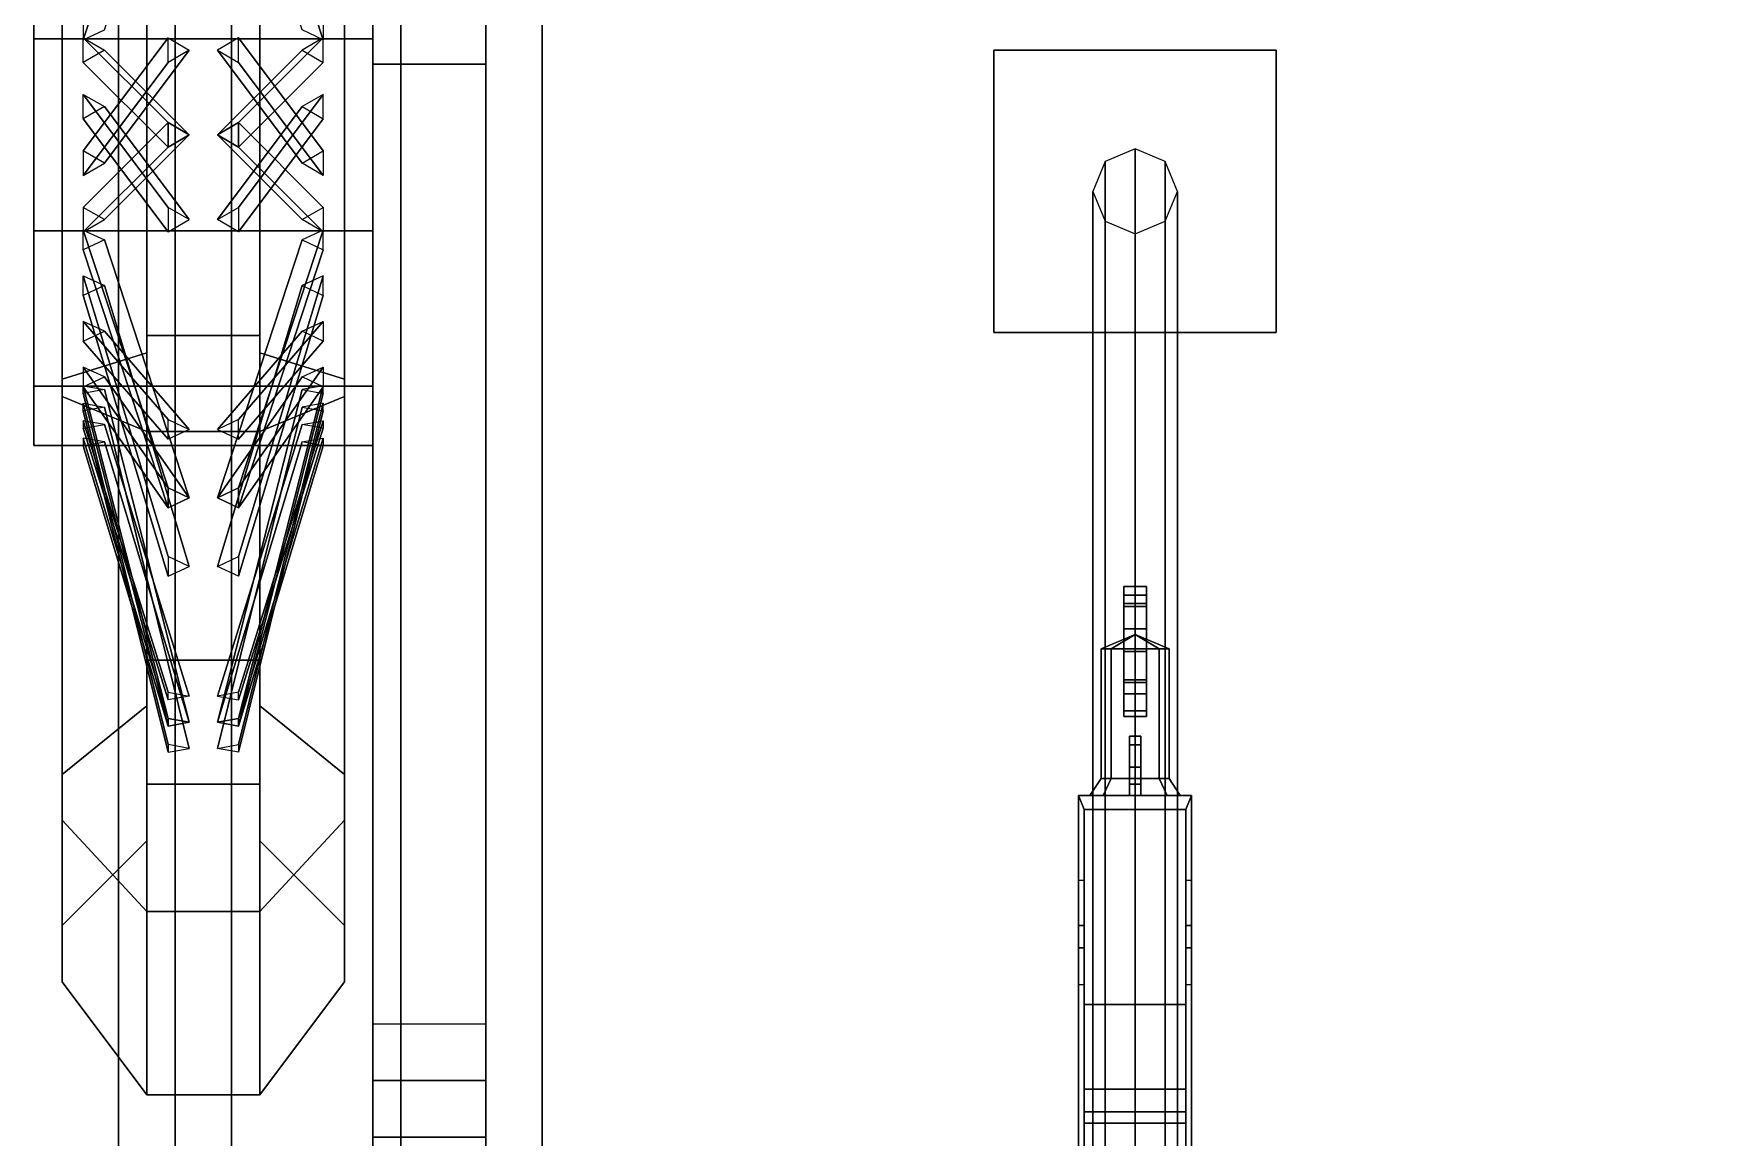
# Model space of a CAD drawing. Header units: millimetres. Extents: x -0.4 to 1.4, y -1.1 to 10.8.
# Drawn here: x 0.36 to 0.96, y 0.63 to 1.021 of the extents above; entities that cross this region are included whole.
import ezdxf

# ---------------------------------------------------------------- set-up
doc = ezdxf.new("R2010")
doc.units = ezdxf.units.MM
for name, color, linetype in [('gun', 1, 'Continuous'), ('sidecar', 5, 'Continuous'), ('stand', 3, 'Continuous'), ('wheels', 2, 'Continuous')]:
    doc.layers.add(name, color=color, linetype=linetype)

msp = doc.modelspace()

# ---------------------------------------------------------------- linework, layer by layer
at = {"layer": 'gun'}
for points in [[(0.746, 0.822, 1.162), (0.754, 0.822, 1.162), (0.754, 0.825, 1.149), (0.746, 0.825, 1.149)], [(0.746, 0.825, 1.149), (0.754, 0.825, 1.149), (0.754, 0.825, 1.13), (0.746, 0.825, 1.13)], [(0.746, 0.825, 1.13), (0.754, 0.825, 1.13), (0.754, 0.822, 1.124), (0.746, 0.822, 1.124)], [(0.746, 0.791, 1.167), (0.746, 0.822, 1.162), (0.746, 0.825, 1.149), (0.746, 0.791, 1.146)], [(0.746, 0.787, 1.133), (0.746, 0.825, 1.13), (0.746, 0.822, 1.124), (0.746, 0.787, 1.127)], [(0.746, 0.791, 1.146), (0.746, 0.825, 1.149), (0.746, 0.825, 1.13), (0.746, 0.787, 1.133)], [(0.754, 0.822, 1.162), (0.754, 0.791, 1.167), (0.754, 0.791, 1.146), (0.754, 0.825, 1.149)], [(0.754, 0.825, 1.13), (0.754, 0.787, 1.133), (0.754, 0.787, 1.127), (0.754, 0.822, 1.124)], [(0.754, 0.825, 1.149), (0.754, 0.791, 1.146), (0.754, 0.787, 1.133), (0.754, 0.825, 1.13)], [(0.746, 0.818, 1.171), (0.754, 0.818, 1.171), (0.754, 0.822, 1.162), (0.746, 0.822, 1.162)], [(0.746, 0.822, 1.124), (0.754, 0.822, 1.124), (0.754, 0.819, 1.123), (0.746, 0.819, 1.123)], [(0.746, 0.787, 1.182), (0.746, 0.818, 1.171), (0.746, 0.822, 1.162), (0.746, 0.791, 1.167)], [(0.746, 0.787, 1.127), (0.746, 0.822, 1.124), (0.746, 0.819, 1.123), (0.746, 0.792, 1.123)], [(0.746, 0.819, 1.123), (0.754, 0.819, 1.123), (0.754, 0.792, 1.123), (0.746, 0.792, 1.123)], [(0.746, 0.81, 1.185), (0.754, 0.81, 1.185), (0.754, 0.818, 1.171), (0.746, 0.818, 1.171)], [(0.746, 0.781, 1.191), (0.746, 0.81, 1.185), (0.746, 0.818, 1.171), (0.746, 0.787, 1.182)], [(0.754, 0.818, 1.171), (0.754, 0.787, 1.182), (0.754, 0.791, 1.167), (0.754, 0.822, 1.162)], [(0.754, 0.822, 1.124), (0.754, 0.787, 1.127), (0.754, 0.792, 1.123), (0.754, 0.819, 1.123)], [(0.754, 0.81, 1.185), (0.754, 0.781, 1.191), (0.754, 0.787, 1.182), (0.754, 0.818, 1.171)], [(0.738, 0.803, 1.207), (0.74151, 0.803, 1.21549), (0.75, 0.808, 1.207)], [(0.74151, 0.803, 1.19851), (0.738, 0.803, 1.207), (0.75, 0.808, 1.207)], [(0.74151, 0.803, 1.21549), (0.75, 0.803, 1.219), (0.75, 0.808, 1.207)], [(0.75, 0.803, 1.195), (0.74151, 0.803, 1.19851), (0.75, 0.808, 1.207)], [(0.746, 0.802, 1.192), (0.754, 0.802, 1.192), (0.754, 0.81, 1.185), (0.746, 0.81, 1.185)], [(0.746, 0.779, 1.195), (0.746, 0.802, 1.192), (0.746, 0.81, 1.185), (0.746, 0.781, 1.191)], [(0.75849, 0.803, 1.21549), (0.762, 0.803, 1.207), (0.75, 0.808, 1.207)], [(0.75, 0.803, 1.219), (0.75849, 0.803, 1.21549), (0.75, 0.808, 1.207)], [(0.75849, 0.803, 1.19851), (0.75, 0.803, 1.195), (0.75, 0.808, 1.207)], [(0.762, 0.803, 1.207), (0.75849, 0.803, 1.19851), (0.75, 0.808, 1.207)], [(0.754, 0.802, 1.192), (0.754, 0.779, 1.195), (0.754, 0.781, 1.191), (0.754, 0.81, 1.185)], [(0.74151, 0.803, 1.21549), (0.738, 0.803, 1.207), (0.738, 0.757, 1.207), (0.74151, 0.757, 1.21549)], [(0.738, 0.803, 1.207), (0.74151, 0.803, 1.19851), (0.74151, 0.757, 1.19851), (0.738, 0.757, 1.207)], [(0.74151, 0.803, 1.19851), (0.75, 0.803, 1.195), (0.75, 0.757, 1.195), (0.74151, 0.757, 1.19851)], [(0.75, 0.803, 1.219), (0.74151, 0.803, 1.21549), (0.74151, 0.757, 1.21549), (0.75, 0.757, 1.219)], [(0.746, 0.802, 1.19666), (0.75, 0.802, 1.195), (0.75, 0.802, 1.195), (0.746, 0.802, 1.192)], [(0.75, 0.802, 1.195), (0.754, 0.802, 1.19666), (0.754, 0.802, 1.192), (0.746, 0.802, 1.192)], [(0.746, 0.779, 1.19666), (0.746, 0.802, 1.19666), (0.746, 0.802, 1.192), (0.746, 0.779, 1.195)], [(0.75, 0.803, 1.195), (0.75849, 0.803, 1.19851), (0.75849, 0.757, 1.19851), (0.75, 0.757, 1.195)], [(0.75849, 0.803, 1.21549), (0.75, 0.803, 1.219), (0.75, 0.757, 1.219), (0.75849, 0.757, 1.21549)], [(0.754, 0.802, 1.19666), (0.754, 0.779, 1.19666), (0.754, 0.779, 1.195), (0.754, 0.802, 1.192)], [(0.762, 0.803, 1.207), (0.75849, 0.803, 1.21549), (0.75849, 0.757, 1.21549), (0.762, 0.757, 1.207)], [(0.75849, 0.803, 1.19851), (0.762, 0.803, 1.207), (0.762, 0.757, 1.207), (0.75849, 0.757, 1.19851)], [(0.746, 0.792, 1.123), (0.754, 0.792, 1.123), (0.754, 0.787, 1.127), (0.746, 0.787, 1.127)], [(0.746, 0.791, 1.167), (0.754, 0.791, 1.167), (0.754, 0.787, 1.182), (0.746, 0.787, 1.182)], [(0.746, 0.791, 1.146), (0.754, 0.791, 1.146), (0.754, 0.791, 1.167), (0.746, 0.791, 1.167)], [(0.746, 0.787, 1.133), (0.754, 0.787, 1.133), (0.754, 0.791, 1.146), (0.746, 0.791, 1.146)], [(0.746, 0.787, 1.182), (0.754, 0.787, 1.182), (0.754, 0.781, 1.191), (0.746, 0.781, 1.191)], [(0.746, 0.787, 1.127), (0.754, 0.787, 1.127), (0.754, 0.787, 1.133), (0.746, 0.787, 1.133)], [(0.746, 0.781, 1.191), (0.754, 0.781, 1.191), (0.754, 0.779, 1.195), (0.746, 0.779, 1.195)], [(0.746, 0.779, 1.195), (0.75, 0.779, 1.195), (0.746, 0.779, 1.19666)], [(0.75, 0.779, 1.195), (0.754, 0.779, 1.195), (0.754, 0.779, 1.19666)], [(0.748, 0.772, 1.172), (0.752, 0.772, 1.172), (0.752, 0.772, 1.167), (0.748, 0.772, 1.167)], [(0.748, 0.769, 1.178), (0.752, 0.769, 1.178), (0.752, 0.772, 1.172), (0.748, 0.772, 1.172)], [(0.748, 0.769, 1.172), (0.748, 0.772, 1.172), (0.748, 0.772, 1.167), (0.748, 0.769, 1.165)], [(0.748, 0.766, 1.177), (0.748, 0.769, 1.178), (0.748, 0.772, 1.172), (0.748, 0.769, 1.172)], [(0.748, 0.761, 1.183), (0.752, 0.761, 1.183), (0.752, 0.769, 1.178), (0.748, 0.769, 1.178)], [(0.748, 0.76, 1.18), (0.748, 0.761, 1.183), (0.748, 0.769, 1.178), (0.748, 0.766, 1.177)], [(0.752, 0.772, 1.172), (0.752, 0.769, 1.172), (0.752, 0.769, 1.165), (0.752, 0.772, 1.167)], [(0.752, 0.769, 1.178), (0.752, 0.766, 1.177), (0.752, 0.769, 1.172), (0.752, 0.772, 1.172)], [(0.752, 0.761, 1.183), (0.752, 0.76, 1.18), (0.752, 0.766, 1.177), (0.752, 0.769, 1.178)], [(0.734, 0.751, 1.207), (0.73869, 0.751, 1.21831), (0.74151, 0.757, 1.21549), (0.738, 0.757, 1.207)], [(0.73869, 0.751, 1.19569), (0.734, 0.751, 1.207), (0.738, 0.757, 1.207), (0.74151, 0.757, 1.19851)], [(0.75, 0.751, 1.191), (0.73869, 0.751, 1.19569), (0.74151, 0.757, 1.19851), (0.75, 0.757, 1.195)], [(0.73869, 0.751, 1.21831), (0.75, 0.751, 1.223), (0.75, 0.757, 1.219), (0.74151, 0.757, 1.21549)], [(0.748, 0.755, 1.183), (0.752, 0.755, 1.183), (0.752, 0.761, 1.183), (0.748, 0.761, 1.183)], [(0.748, 0.755, 1.18), (0.748, 0.755, 1.183), (0.748, 0.761, 1.183), (0.748, 0.76, 1.18)], [(0.76131, 0.751, 1.19569), (0.75, 0.751, 1.191), (0.75, 0.757, 1.195), (0.75849, 0.757, 1.19851)], [(0.75, 0.751, 1.223), (0.76131, 0.751, 1.21831), (0.75849, 0.757, 1.21549), (0.75, 0.757, 1.219)], [(0.752, 0.755, 1.183), (0.752, 0.755, 1.18), (0.752, 0.76, 1.18), (0.752, 0.761, 1.183)], [(0.76131, 0.751, 1.21831), (0.766, 0.751, 1.207), (0.762, 0.757, 1.207), (0.75849, 0.757, 1.21549)], [(0.766, 0.751, 1.207), (0.76131, 0.751, 1.19569), (0.75849, 0.757, 1.19851), (0.762, 0.757, 1.207)], [(0.732, 0.746, 1.238), (0.73, 0.751, 1.238), (0.73, 0.465, 1.238), (0.732, 0.553, 1.238)], [(0.73, 0.751, 1.238), (0.73, 0.608, 1.167), (0.73, 0.465, 1.167), (0.73, 0.465, 1.238)], [(0.77, 0.751, 1.238), (0.77, 0.751, 1.162), (0.73, 0.751, 1.162), (0.73, 0.751, 1.238)], [(0.73, 0.751, 1.238), (0.73, 0.751, 1.162), (0.73, 0.613, 1.162), (0.73, 0.608, 1.167)], [(0.77, 0.751, 1.162), (0.77, 0.613, 1.162), (0.73, 0.613, 1.162), (0.73, 0.751, 1.162)], [(0.768, 0.746, 1.238), (0.77, 0.751, 1.238), (0.73, 0.751, 1.238), (0.732, 0.746, 1.238)], [(0.748, 0.751, 1.186), (0.752, 0.751, 1.186), (0.752, 0.755, 1.183), (0.748, 0.755, 1.183)], [(0.748, 0.751, 1.177), (0.748, 0.751, 1.186), (0.748, 0.755, 1.183), (0.748, 0.755, 1.18)], [(0.752, 0.751, 1.186), (0.752, 0.751, 1.177), (0.752, 0.755, 1.18), (0.752, 0.755, 1.183)], [(0.77, 0.751, 1.238), (0.768, 0.746, 1.238), (0.768, 0.553, 1.238), (0.77, 0.465, 1.238)], [(0.77, 0.608, 1.167), (0.77, 0.751, 1.238), (0.77, 0.465, 1.238), (0.77, 0.465, 1.167)], [(0.77, 0.751, 1.162), (0.77, 0.751, 1.238), (0.77, 0.608, 1.167), (0.77, 0.613, 1.162)], [(0.768, 0.677, 1.244), (0.768, 0.746, 1.244), (0.732, 0.746, 1.244), (0.732, 0.677, 1.244)], [(0.732, 0.746, 1.244), (0.732, 0.746, 1.238), (0.732, 0.553, 1.238), (0.732, 0.677, 1.244)], [(0.768, 0.746, 1.244), (0.768, 0.746, 1.238), (0.732, 0.746, 1.238), (0.732, 0.746, 1.244)], [(0.768, 0.677, 1.244), (0.768, 0.553, 1.238), (0.768, 0.746, 1.238), (0.768, 0.746, 1.244)], [(0.732, 0.721, 1.162), (0.732, 0.705, 1.149), (0.73, 0.705, 1.149), (0.73, 0.721, 1.162)], [(0.73, 0.721, 1.162), (0.73, 0.705, 1.149), (0.73, 0.697, 1.149), (0.73, 0.684, 1.162)], [(0.732, 0.705, 1.149), (0.732, 0.721, 1.162), (0.732, 0.684, 1.162), (0.732, 0.697, 1.149)], [(0.77, 0.721, 1.162), (0.77, 0.705, 1.149), (0.768, 0.705, 1.149), (0.768, 0.721, 1.162)], [(0.768, 0.721, 1.162), (0.768, 0.705, 1.149), (0.768, 0.697, 1.149), (0.768, 0.684, 1.162)], [(0.77, 0.705, 1.149), (0.77, 0.721, 1.162), (0.77, 0.684, 1.162), (0.77, 0.697, 1.149)], [(0.732, 0.705, 1.149), (0.732, 0.697, 1.149), (0.73, 0.697, 1.149), (0.73, 0.705, 1.149)], [(0.77, 0.705, 1.149), (0.77, 0.697, 1.149), (0.768, 0.697, 1.149), (0.768, 0.705, 1.149)], [(0.732, 0.697, 1.149), (0.732, 0.684, 1.162), (0.73, 0.684, 1.162), (0.73, 0.697, 1.149)], [(0.77, 0.697, 1.149), (0.77, 0.684, 1.162), (0.768, 0.684, 1.162), (0.768, 0.697, 1.149)], [(0.768, 0.647, 1.255), (0.768, 0.677, 1.255), (0.732, 0.677, 1.255), (0.732, 0.647, 1.255)], [(0.768, 0.677, 1.255), (0.768, 0.677, 1.244), (0.732, 0.677, 1.244), (0.732, 0.677, 1.255)], [(0.732, 0.677, 1.244), (0.732, 0.677, 1.244), (0.732, 0.553, 1.238), (0.732, 0.639, 1.244)], [(0.732, 0.677, 1.255), (0.732, 0.677, 1.244), (0.732, 0.647, 1.244), (0.732, 0.647, 1.255)], [(0.768, 0.639, 1.244), (0.768, 0.553, 1.238), (0.768, 0.677, 1.244)], [(0.768, 0.647, 1.255), (0.768, 0.647, 1.244), (0.768, 0.677, 1.244), (0.768, 0.677, 1.255)], [(0.768, 0.639, 1.244), (0.768, 0.647, 1.244), (0.732, 0.647, 1.244), (0.732, 0.639, 1.244)], [(0.768, 0.647, 1.244), (0.768, 0.647, 1.255), (0.732, 0.647, 1.255), (0.732, 0.647, 1.244)], [(0.768, 0.635, 1.267), (0.768, 0.639, 1.267), (0.732, 0.639, 1.267), (0.732, 0.635, 1.267)], [(0.768, 0.639, 1.267), (0.768, 0.639, 1.244), (0.732, 0.639, 1.244), (0.732, 0.639, 1.267)], [(0.732, 0.639, 1.267), (0.732, 0.639, 1.244), (0.732, 0.553, 1.238), (0.732, 0.635, 1.267)], [(0.768, 0.635, 1.267), (0.768, 0.553, 1.238), (0.768, 0.639, 1.244), (0.768, 0.639, 1.267)], [(0.768, 0.626, 1.279), (0.768, 0.635, 1.279), (0.732, 0.635, 1.279), (0.732, 0.626, 1.279)], [(0.768, 0.635, 1.279), (0.768, 0.635, 1.267), (0.732, 0.635, 1.267), (0.732, 0.635, 1.279)], [(0.732, 0.635, 1.267), (0.732, 0.635, 1.267), (0.732, 0.553, 1.238), (0.732, 0.566, 1.263)], [(0.732, 0.626, 1.273), (0.732, 0.635, 1.267), (0.732, 0.566, 1.263), (0.732, 0.566, 1.273)], [(0.732, 0.635, 1.279), (0.732, 0.635, 1.267), (0.732, 0.626, 1.273), (0.732, 0.626, 1.279)], [(0.768, 0.566, 1.263), (0.768, 0.553, 1.238), (0.768, 0.635, 1.267)], [(0.768, 0.566, 1.273), (0.768, 0.566, 1.263), (0.768, 0.635, 1.267), (0.768, 0.626, 1.273)], [(0.768, 0.626, 1.279), (0.768, 0.626, 1.273), (0.768, 0.635, 1.267), (0.768, 0.635, 1.279)]]:
    msp.add_3dface(points, dxfattribs=at)
at = {"layer": 'sidecar'}
for points in [[(0.48, 1.365, 0.355), (0.48, -0.07, 0.355), (0.48, -0.07, 0.41), (0.48, 1.365, 0.41)], [(1.02, 1.365, 0.355), (1.02, -0.07, 0.355), (0.48, -0.07, 0.355), (0.48, 1.365, 0.355)], [(0.48, 1.365, 0.41), (0.48, -0.07, 0.41), (1.02, -0.07, 0.41), (1.02, 1.365, 0.41)], [(0.52, 1.285, 0.43), (0.52, -0.005, 0.43), (0.48, -0.005, 0.43), (0.48, 1.285, 0.43)], [(0.48, 1.285, 0.43), (0.48, -0.005, 0.43), (0.48, -0.005, 0.445), (0.48, 1.285, 0.445)], [(0.52, -0.005, 0.445), (0.52, -0.005, 0.43), (0.52, 1.285, 0.43), (0.52, 1.285, 0.445)], [(0.48, 1.25, 0.445), (0.48, 0.03, 0.445), (0.52, 0.03, 0.445), (0.52, 1.25, 0.445)], [(0.49, 1.125, 0.3), (0.49, 1.095, 0.26), (0.49, 0.115, 0.26), (0.49, 0.085, 0.3)], [(0.54, 0.085, 0.3), (0.54, 1.125, 0.3), (0.49, 1.125, 0.3), (0.49, 0.085, 0.3)], [(0.54, 0.085, 0.3), (0.54, 0.115, 0.26), (0.54, 1.095, 0.26), (0.54, 1.125, 0.3)], [(0.36, 1.07399, 0.68466), (0.36, 1.095, 0.62), (0.36, 0.875, 0.62), (0.36, 0.89601, 0.68466)], [(0.36, 1.095, 0.62), (0.36, 1.07399, 0.55534), (0.36, 0.89601, 0.55534), (0.36, 0.875, 0.62)], [(0.48, 0.89601, 0.68466), (0.48, 0.875, 0.62), (0.48, 1.095, 0.62), (0.48, 1.07399, 0.68466)], [(0.48, 0.875, 0.62), (0.48, 0.89601, 0.55534), (0.48, 1.07399, 0.55534), (0.48, 1.095, 0.62)], [(0.49, 1.095, 0.26), (0.49, 1.095, 0.23), (0.49, 0.115, 0.23), (0.49, 0.115, 0.26)], [(0.54, 0.115, 0.26), (0.54, 0.115, 0.23), (0.54, 1.095, 0.23), (0.54, 1.095, 0.26)], [(0.41, 1.09, 0.295), (0.39, 1.09, 0.275), (0.39, -0.36, 0.275), (0.41, -0.36, 0.295)], [(0.39, 1.09, 0.275), (0.41, 1.09, 0.255), (0.41, -0.36, 0.255), (0.39, -0.36, 0.275)], [(0.43, 1.09, 0.275), (0.41, 1.09, 0.295), (0.41, -0.36, 0.295), (0.43, -0.36, 0.275)], [(0.41, 1.09, 0.255), (0.43, 1.09, 0.275), (0.43, -0.36, 0.275), (0.41, -0.36, 0.255)], [(0.36, 1.01899, 0.72462), (0.36, 1.07399, 0.68466), (0.36, 0.89601, 0.68466), (0.36, 0.95101, 0.72462)], [(0.36, 1.07399, 0.55534), (0.36, 1.01899, 0.51538), (0.36, 0.95101, 0.51538), (0.36, 0.89601, 0.55534)], [(0.48, 0.95101, 0.72462), (0.48, 0.89601, 0.68466), (0.48, 1.07399, 0.68466), (0.48, 1.01899, 0.72462)], [(0.48, 0.89601, 0.55534), (0.48, 0.95101, 0.51538), (0.48, 1.01899, 0.51538), (0.48, 1.07399, 0.55534)], [(0.48, 1.045, 0.58), (0.48, 0.25, 0.58), (0.52, 0.25, 0.58), (0.52, 1.045, 0.58)], [(0.48, 1.045, 0.565), (0.48, 0.235, 0.565), (0.48, 0.235, 0.58), (0.48, 1.045, 0.58)], [(0.52, 0.235, 0.58), (0.52, 0.235, 0.565), (0.52, 1.045, 0.565), (0.52, 1.045, 0.58)], [(0.48, 0.67, 0.445), (0.48, 1.03, 0.565), (0.52, 1.03, 0.565), (0.52, 0.67, 0.445)], [(0.48, 0.65, 0.445), (0.48, 1.01, 0.565), (0.48, 1.03, 0.565), (0.48, 0.67, 0.445)], [(0.52, 1.03, 0.565), (0.52, 1.01, 0.565), (0.52, 0.65, 0.445), (0.52, 0.67, 0.445)], [(0.7, 1.015, 0.425), (0.7, 0.915, 0.425), (0.8, 0.915, 0.425), (0.8, 1.015, 0.425)], [(0.8, 1.015, 0.425), (0.8, 1.015, 0.41), (0.7, 1.015, 0.41), (0.7, 1.015, 0.425)], [(0.7, 1.015, 0.425), (0.7, 1.015, 0.41), (0.7, 0.915, 0.41), (0.7, 0.915, 0.425)], [(0.8, 0.915, 0.425), (0.8, 0.915, 0.41), (0.8, 1.015, 0.41), (0.8, 1.015, 0.425)], [(0.52, 1.01, 0.565), (0.52, 0.27, 0.565), (0.48, 0.27, 0.565), (0.48, 1.01, 0.565)], [(0.52, 0.65, 0.445), (0.52, 1.01, 0.565), (0.48, 1.01, 0.565), (0.48, 0.65, 0.445)], [(0.7, 0.915, 0.425), (0.7, 0.915, 0.41), (0.8, 0.915, 0.41), (0.8, 0.915, 0.425)], [(0.48, 0.65, 0.445), (0.48, 0.65, 0.565), (0.52, 0.65, 0.565), (0.52, 0.65, 0.445)], [(0.48, 0.63, 0.565), (0.48, 0.65, 0.565), (0.48, 0.65, 0.445), (0.48, 0.63, 0.445)], [(0.48, 0.63, 0.43), (0.48, 0.65, 0.43), (0.48, 0.65, 0.41), (0.48, 0.63, 0.41)], [(0.48, 0.65, 0.41), (0.48, 0.65, 0.43), (0.52, 0.65, 0.43), (0.52, 0.65, 0.41)], [(0.52, 0.65, 0.445), (0.52, 0.65, 0.565), (0.52, 0.63, 0.565), (0.52, 0.63, 0.445)], [(0.52, 0.65, 0.41), (0.52, 0.65, 0.43), (0.52, 0.63, 0.43), (0.52, 0.63, 0.41)], [(0.52, 0.63, 0.445), (0.52, 0.63, 0.565), (0.48, 0.63, 0.565), (0.48, 0.63, 0.445)], [(0.52, 0.63, 0.41), (0.52, 0.63, 0.43), (0.48, 0.63, 0.43), (0.48, 0.63, 0.41)]]:
    msp.add_3dface(points, dxfattribs=at)
at = {"layer": 'stand'}
for points in [[(0.75, 0.98, 0.425), (0.73939, 0.97561, 0.425), (0.73939, 0.51061, 0.69), (0.75, 0.515, 0.69)], [(0.76061, 0.97561, 0.425), (0.75, 0.98, 0.425), (0.75, 0.515, 0.69), (0.76061, 0.51061, 0.69)], [(0.73939, 0.97561, 0.425), (0.735, 0.965, 0.425), (0.735, 0.5, 0.69), (0.73939, 0.51061, 0.69)], [(0.765, 0.965, 0.425), (0.76061, 0.97561, 0.425), (0.76061, 0.51061, 0.69), (0.765, 0.5, 0.69)], [(0.735, 0.965, 0.425), (0.73939, 0.95439, 0.425), (0.73939, 0.48939, 0.69), (0.735, 0.5, 0.69)], [(0.76061, 0.95439, 0.425), (0.765, 0.965, 0.425), (0.765, 0.5, 0.69), (0.76061, 0.48939, 0.69)], [(0.73939, 0.95439, 0.425), (0.75, 0.95, 0.425), (0.75, 0.485, 0.69), (0.73939, 0.48939, 0.69)], [(0.75, 0.95, 0.425), (0.76061, 0.95439, 0.425), (0.76061, 0.48939, 0.69), (0.75, 0.485, 0.69)]]:
    msp.add_3dface(points, dxfattribs=at)
at = {"layer": 'wheels'}
for points in [[(0.3775, 1.02572, 0.71972), (0.3775, 1.01872, 0.72482), (0.4075, 1.11007, 0.79951), (0.4075, 1.11708, 0.79442)], [(0.4625, 1.02572, 0.52028), (0.4625, 1.01872, 0.51518), (0.4325, 1.11007, 0.44049), (0.4325, 1.11708, 0.44558)], [(0.3775, 1.01872, 0.72482), (0.385, 1.02222, 0.72227), (0.415, 1.11357, 0.79697), (0.4075, 1.11007, 0.79951)], [(0.4625, 1.01872, 0.51518), (0.455, 1.02222, 0.51773), (0.425, 1.11357, 0.44303), (0.4325, 1.11007, 0.44049)], [(0.4, 1.09007, 0.29664), (0.4, 0.87993, 0.29664), (0.37, 0.89229, 0.33468), (0.37, 1.07771, 0.33468)], [(0.4, 0.87993, 0.94336), (0.4, 1.09007, 0.94336), (0.37, 1.07771, 0.90532), (0.37, 0.89229, 0.90532)], [(0.44, 1.09007, 0.29664), (0.44, 0.87993, 0.29664), (0.4, 0.87993, 0.29664), (0.4, 1.09007, 0.29664)], [(0.44, 0.87993, 0.94336), (0.44, 1.09007, 0.94336), (0.4, 1.09007, 0.94336), (0.4, 0.87993, 0.94336)], [(0.44, 0.87993, 0.29664), (0.44, 1.09007, 0.29664), (0.47, 1.07771, 0.33468), (0.47, 0.89229, 0.33468)], [(0.44, 1.09007, 0.94336), (0.44, 0.87993, 0.94336), (0.47, 0.89229, 0.90532), (0.47, 1.07771, 0.90532)], [(0.37, 1.07771, 0.33468), (0.37, 0.89229, 0.33468), (0.37, 0.89848, 0.3537), (0.37, 1.07152, 0.3537)], [(0.37, 0.89229, 0.90532), (0.37, 1.07771, 0.90532), (0.37, 1.07152, 0.8863), (0.37, 0.89848, 0.8863)], [(0.47, 0.89229, 0.33468), (0.47, 1.07771, 0.33468), (0.47, 1.07152, 0.3537), (0.47, 0.89848, 0.3537)], [(0.47, 1.07771, 0.90532), (0.47, 0.89229, 0.90532), (0.47, 0.89848, 0.8863), (0.47, 1.07152, 0.8863)], [(0.48, 1.07399, 0.55534), (0.48, 1.01899, 0.51538), (0.36, 1.01899, 0.51538), (0.36, 1.07399, 0.55534)], [(0.48, 1.01899, 0.72462), (0.48, 1.07399, 0.68466), (0.36, 1.07399, 0.68466), (0.36, 1.01899, 0.72462)], [(0.4, 0.90775, 0.38224), (0.4, 1.06225, 0.38224), (0.37, 1.07152, 0.3537), (0.37, 0.89848, 0.3537)], [(0.4, 1.06225, 0.85776), (0.4, 0.90775, 0.85776), (0.37, 0.89848, 0.8863), (0.37, 1.07152, 0.8863)], [(0.44, 1.06225, 0.38224), (0.44, 0.90775, 0.38224), (0.47, 0.89848, 0.3537), (0.47, 1.07152, 0.3537)], [(0.44, 0.90775, 0.85776), (0.44, 1.06225, 0.85776), (0.47, 1.07152, 0.8863), (0.47, 0.89848, 0.8863)], [(0.4, 1.06225, 0.38224), (0.4, 0.90775, 0.38224), (0.4, 0.91393, 0.40126), (0.4, 1.05607, 0.40126)], [(0.4, 0.90775, 0.85776), (0.4, 1.06225, 0.85776), (0.4, 1.05607, 0.83874), (0.4, 0.91393, 0.83874)], [(0.44, 1.05607, 0.40126), (0.44, 0.91393, 0.40126), (0.44, 0.90775, 0.38224), (0.44, 1.06225, 0.38224)], [(0.44, 0.90775, 0.38224), (0.44, 1.06225, 0.38224), (0.44, 1.05607, 0.40126), (0.44, 0.91393, 0.40126)], [(0.44, 0.91393, 0.83874), (0.44, 1.05607, 0.83874), (0.44, 1.06225, 0.85776), (0.44, 0.90775, 0.85776)], [(0.44, 1.06225, 0.85776), (0.44, 0.90775, 0.85776), (0.44, 0.91393, 0.83874), (0.44, 1.05607, 0.83874)], [(0.44, 0.91393, 0.40126), (0.44, 1.05607, 0.40126), (0.4, 1.05607, 0.40126), (0.4, 0.91393, 0.40126)], [(0.44, 1.05607, 0.83874), (0.44, 0.91393, 0.83874), (0.4, 0.91393, 0.83874), (0.4, 1.05607, 0.83874)], [(0.48, 1.01899, 0.51538), (0.48, 0.95101, 0.51538), (0.36, 0.95101, 0.51538), (0.36, 1.01899, 0.51538)], [(0.48, 0.95101, 0.72462), (0.48, 1.01899, 0.72462), (0.36, 1.01899, 0.72462), (0.36, 0.95101, 0.72462)], [(0.385, 0.975, 0.72462), (0.3775, 0.97933, 0.72462), (0.4075, 1.01933, 0.83874), (0.415, 1.015, 0.83874)], [(0.3775, 0.97933, 0.72462), (0.3775, 0.97067, 0.72462), (0.4075, 1.01067, 0.83874), (0.4075, 1.01933, 0.83874)], [(0.3775, 1.01933, 0.51538), (0.385, 1.015, 0.51538), (0.415, 0.985, 0.40126), (0.4075, 0.98933, 0.40126)], [(0.3775, 1.01067, 0.51538), (0.3775, 1.01933, 0.51538), (0.4075, 0.98933, 0.40126), (0.4075, 0.98067, 0.40126)], [(0.3775, 0.97067, 0.72462), (0.385, 0.975, 0.72462), (0.415, 1.015, 0.83874), (0.4075, 1.01067, 0.83874)], [(0.385, 1.015, 0.51538), (0.3775, 1.01067, 0.51538), (0.4075, 0.98067, 0.40126), (0.415, 0.985, 0.40126)], [(0.4625, 1.01933, 0.72462), (0.455, 1.015, 0.72462), (0.425, 0.985, 0.83874), (0.4325, 0.98933, 0.83874)], [(0.455, 0.975, 0.51538), (0.4625, 0.97933, 0.51538), (0.4325, 1.01933, 0.40126), (0.425, 1.015, 0.40126)], [(0.455, 1.015, 0.72462), (0.4625, 1.01067, 0.72462), (0.4325, 0.98067, 0.83874), (0.425, 0.985, 0.83874)], [(0.4625, 0.97067, 0.51538), (0.455, 0.975, 0.51538), (0.425, 1.015, 0.40126), (0.4325, 1.01067, 0.40126)], [(0.4625, 1.01067, 0.72462), (0.4625, 1.01933, 0.72462), (0.4325, 0.98933, 0.83874), (0.4325, 0.98067, 0.83874)], [(0.4625, 0.97933, 0.51538), (0.4625, 0.97067, 0.51538), (0.4325, 1.01067, 0.40126), (0.4325, 1.01933, 0.40126)], [(0.3775, 0.99933, 0.51538), (0.385, 0.995, 0.51538), (0.415, 0.955, 0.40126), (0.4075, 0.95933, 0.40126)], [(0.3775, 0.99067, 0.51538), (0.3775, 0.99933, 0.51538), (0.4075, 0.95933, 0.40126), (0.4075, 0.95067, 0.40126)], [(0.4625, 0.99933, 0.72462), (0.455, 0.995, 0.72462), (0.425, 0.955, 0.83874), (0.4325, 0.95933, 0.83874)], [(0.4625, 0.99067, 0.72462), (0.4625, 0.99933, 0.72462), (0.4325, 0.95933, 0.83874), (0.4325, 0.95067, 0.83874)], [(0.385, 0.995, 0.51538), (0.3775, 0.99067, 0.51538), (0.4075, 0.95067, 0.40126), (0.415, 0.955, 0.40126)], [(0.455, 0.995, 0.72462), (0.4625, 0.99067, 0.72462), (0.4325, 0.95067, 0.83874), (0.425, 0.955, 0.83874)], [(0.385, 0.955, 0.72462), (0.3775, 0.95933, 0.72462), (0.4075, 0.98933, 0.83874), (0.415, 0.985, 0.83874)], [(0.3775, 0.95933, 0.72462), (0.3775, 0.95067, 0.72462), (0.4075, 0.98067, 0.83874), (0.4075, 0.98933, 0.83874)], [(0.3775, 0.95067, 0.72462), (0.385, 0.955, 0.72462), (0.415, 0.985, 0.83874), (0.4075, 0.98067, 0.83874)], [(0.455, 0.955, 0.51538), (0.4625, 0.95933, 0.51538), (0.4325, 0.98933, 0.40126), (0.425, 0.985, 0.40126)], [(0.4625, 0.95067, 0.51538), (0.455, 0.955, 0.51538), (0.425, 0.985, 0.40126), (0.4325, 0.98067, 0.40126)], [(0.4625, 0.95933, 0.51538), (0.4625, 0.95067, 0.51538), (0.4325, 0.98067, 0.40126), (0.4325, 0.98933, 0.40126)], [(0.48, 0.95101, 0.51538), (0.48, 0.89601, 0.55534), (0.36, 0.89601, 0.55534), (0.36, 0.95101, 0.51538)], [(0.48, 0.89601, 0.68466), (0.48, 0.95101, 0.72462), (0.36, 0.95101, 0.72462), (0.36, 0.89601, 0.68466)], [(0.3775, 0.95128, 0.51518), (0.385, 0.94778, 0.51773), (0.415, 0.85643, 0.44303), (0.4075, 0.85993, 0.44049)], [(0.3775, 0.94428, 0.52028), (0.3775, 0.95128, 0.51518), (0.4075, 0.85993, 0.44049), (0.4075, 0.85292, 0.44558)], [(0.4625, 0.95128, 0.72482), (0.455, 0.94778, 0.72227), (0.425, 0.85643, 0.79697), (0.4325, 0.85993, 0.79951)], [(0.4625, 0.94428, 0.71972), (0.4625, 0.95128, 0.72482), (0.4325, 0.85993, 0.79951), (0.4325, 0.85292, 0.79442)], [(0.385, 0.94778, 0.51773), (0.3775, 0.94428, 0.52028), (0.4075, 0.85292, 0.44558), (0.415, 0.85643, 0.44303)], [(0.455, 0.94778, 0.72227), (0.4625, 0.94428, 0.71972), (0.4325, 0.85292, 0.79442), (0.425, 0.85643, 0.79697)], [(0.3775, 0.9351, 0.52694), (0.385, 0.9316, 0.52949), (0.415, 0.83216, 0.46067), (0.4075, 0.83566, 0.45812)], [(0.3775, 0.9281, 0.53203), (0.3775, 0.9351, 0.52694), (0.4075, 0.83566, 0.45812), (0.4075, 0.82865, 0.46321)], [(0.385, 0.9316, 0.52949), (0.3775, 0.9281, 0.53203), (0.4075, 0.82865, 0.46321), (0.415, 0.83216, 0.46067)], [(0.4625, 0.9351, 0.71306), (0.455, 0.9316, 0.71051), (0.425, 0.83216, 0.77933), (0.4325, 0.83566, 0.78188)], [(0.455, 0.9316, 0.71051), (0.4625, 0.9281, 0.70797), (0.4325, 0.82865, 0.77679), (0.425, 0.83216, 0.77933)], [(0.4625, 0.9281, 0.70797), (0.4625, 0.9351, 0.71306), (0.4325, 0.83566, 0.78188), (0.4325, 0.82865, 0.77679)], [(0.3775, 0.91892, 0.7013), (0.3775, 0.91191, 0.69621), (0.4075, 0.87719, 0.81206), (0.4075, 0.8842, 0.81715)], [(0.385, 0.91542, 0.69876), (0.3775, 0.91892, 0.7013), (0.4075, 0.8842, 0.81715), (0.415, 0.8807, 0.8146)], [(0.455, 0.91542, 0.54124), (0.4625, 0.91892, 0.5387), (0.4325, 0.8842, 0.42285), (0.425, 0.8807, 0.4254)], [(0.4625, 0.91892, 0.5387), (0.4625, 0.91191, 0.54379), (0.4325, 0.87719, 0.42794), (0.4325, 0.8842, 0.42285)], [(0.3775, 0.91191, 0.69621), (0.385, 0.91542, 0.69876), (0.415, 0.8807, 0.8146), (0.4075, 0.87719, 0.81206)], [(0.4, 0.78275, 0.76695), (0.4, 0.90775, 0.85776), (0.4, 0.91393, 0.83874), (0.4, 0.79893, 0.75519)], [(0.44, 0.91393, 0.83874), (0.44, 0.79893, 0.75519), (0.4, 0.79893, 0.75519), (0.4, 0.91393, 0.83874)], [(0.4, 0.90775, 0.38224), (0.4, 0.78275, 0.47305), (0.4, 0.79893, 0.48481), (0.4, 0.91393, 0.40126)], [(0.44, 0.79893, 0.48481), (0.44, 0.91393, 0.40126), (0.4, 0.91393, 0.40126), (0.4, 0.79893, 0.48481)], [(0.4625, 0.91191, 0.54379), (0.455, 0.91542, 0.54124), (0.425, 0.8807, 0.4254), (0.4325, 0.87719, 0.42794)], [(0.44, 0.79893, 0.75519), (0.44, 0.91393, 0.83874), (0.44, 0.90775, 0.85776), (0.44, 0.78275, 0.76695)], [(0.44, 0.90775, 0.85776), (0.44, 0.78275, 0.76695), (0.44, 0.79893, 0.75519), (0.44, 0.91393, 0.83874)], [(0.44, 0.91393, 0.40126), (0.44, 0.79893, 0.48481), (0.44, 0.78275, 0.47305), (0.44, 0.90775, 0.38224)], [(0.44, 0.78275, 0.47305), (0.44, 0.90775, 0.38224), (0.44, 0.91393, 0.40126), (0.44, 0.79893, 0.48481)], [(0.4, 0.78275, 0.47305), (0.4, 0.90775, 0.38224), (0.37, 0.89848, 0.3537), (0.37, 0.75848, 0.45542)], [(0.4, 0.90775, 0.85776), (0.4, 0.78275, 0.76695), (0.37, 0.75848, 0.78458), (0.37, 0.89848, 0.8863)], [(0.44, 0.90775, 0.38224), (0.44, 0.78275, 0.47305), (0.47, 0.75848, 0.45542), (0.47, 0.89848, 0.3537)], [(0.44, 0.78275, 0.76695), (0.44, 0.90775, 0.85776), (0.47, 0.89848, 0.8863), (0.47, 0.75848, 0.78458)], [(0.3775, 0.90274, 0.68955), (0.3775, 0.89573, 0.68446), (0.4075, 0.85292, 0.79442), (0.4075, 0.85993, 0.79951)], [(0.385, 0.89924, 0.687), (0.3775, 0.90274, 0.68955), (0.4075, 0.85993, 0.79951), (0.415, 0.85643, 0.79697)], [(0.455, 0.89924, 0.553), (0.4625, 0.90274, 0.55045), (0.4325, 0.85993, 0.44049), (0.425, 0.85643, 0.44303)], [(0.4625, 0.90274, 0.55045), (0.4625, 0.89573, 0.55554), (0.4325, 0.85292, 0.44558), (0.4325, 0.85993, 0.44049)], [(0.48, 0.89601, 0.55534), (0.48, 0.875, 0.62), (0.36, 0.875, 0.62), (0.36, 0.89601, 0.55534)], [(0.48, 0.875, 0.62), (0.48, 0.89601, 0.68466), (0.36, 0.89601, 0.68466), (0.36, 0.875, 0.62)], [(0.37, 0.89229, 0.33468), (0.37, 0.74229, 0.44366), (0.37, 0.75848, 0.45542), (0.37, 0.89848, 0.3537)], [(0.37, 0.74229, 0.79634), (0.37, 0.89229, 0.90532), (0.37, 0.89848, 0.8863), (0.37, 0.75848, 0.78458)], [(0.3775, 0.89573, 0.68446), (0.385, 0.89924, 0.687), (0.415, 0.85643, 0.79697), (0.4075, 0.85292, 0.79442)], [(0.3775, 0.89611, 0.55502), (0.385, 0.89477, 0.55914), (0.415, 0.77696, 0.5524), (0.4075, 0.7783, 0.54829)], [(0.3775, 0.89344, 0.56326), (0.3775, 0.89611, 0.55502), (0.4075, 0.7783, 0.54829), (0.4075, 0.77562, 0.55652)], [(0.385, 0.89477, 0.55914), (0.3775, 0.89344, 0.56326), (0.4075, 0.77562, 0.55652), (0.415, 0.77696, 0.5524)], [(0.4625, 0.89573, 0.55554), (0.455, 0.89924, 0.553), (0.425, 0.85643, 0.44303), (0.4325, 0.85292, 0.44558)], [(0.4625, 0.89611, 0.68498), (0.455, 0.89477, 0.68086), (0.425, 0.77696, 0.6876), (0.4325, 0.7783, 0.69171)], [(0.455, 0.89477, 0.68086), (0.4625, 0.89344, 0.67674), (0.4325, 0.77562, 0.68348), (0.425, 0.77696, 0.6876)], [(0.4625, 0.89344, 0.67674), (0.4625, 0.89611, 0.68498), (0.4325, 0.7783, 0.69171), (0.4325, 0.77562, 0.68348)], [(0.47, 0.74229, 0.44366), (0.47, 0.89229, 0.33468), (0.47, 0.89848, 0.3537), (0.47, 0.75848, 0.45542)], [(0.47, 0.89229, 0.90532), (0.47, 0.74229, 0.79634), (0.47, 0.75848, 0.78458), (0.47, 0.89848, 0.8863)], [(0.4, 0.87993, 0.29664), (0.4, 0.70993, 0.42015), (0.37, 0.74229, 0.44366), (0.37, 0.89229, 0.33468)], [(0.4, 0.70993, 0.81985), (0.4, 0.87993, 0.94336), (0.37, 0.89229, 0.90532), (0.37, 0.74229, 0.79634)], [(0.3775, 0.88993, 0.57404), (0.385, 0.88859, 0.57816), (0.415, 0.76769, 0.58094), (0.4075, 0.76903, 0.57682)], [(0.3775, 0.88726, 0.58228), (0.3775, 0.88993, 0.57404), (0.4075, 0.76903, 0.57682), (0.4075, 0.76635, 0.58505)], [(0.385, 0.88859, 0.57816), (0.3775, 0.88726, 0.58228), (0.4075, 0.76635, 0.58505), (0.415, 0.76769, 0.58094)], [(0.4625, 0.88993, 0.66596), (0.455, 0.88859, 0.66184), (0.425, 0.76769, 0.65906), (0.4325, 0.76903, 0.66318)], [(0.455, 0.88859, 0.66184), (0.4625, 0.88726, 0.65772), (0.4325, 0.76635, 0.65495), (0.425, 0.76769, 0.65906)], [(0.4625, 0.88726, 0.65772), (0.4625, 0.88993, 0.66596), (0.4325, 0.76903, 0.66318), (0.4325, 0.76635, 0.65495)], [(0.44, 0.70993, 0.42015), (0.44, 0.87993, 0.29664), (0.47, 0.89229, 0.33468), (0.47, 0.74229, 0.44366)], [(0.44, 0.87993, 0.94336), (0.44, 0.70993, 0.81985), (0.47, 0.74229, 0.79634), (0.47, 0.89229, 0.90532)], [(0.3775, 0.88375, 0.64694), (0.3775, 0.88108, 0.6387), (0.4075, 0.7849, 0.71201), (0.4075, 0.78757, 0.72025)], [(0.385, 0.88241, 0.64282), (0.3775, 0.88375, 0.64694), (0.4075, 0.78757, 0.72025), (0.415, 0.78623, 0.71613)], [(0.3775, 0.88108, 0.6387), (0.385, 0.88241, 0.64282), (0.415, 0.78623, 0.71613), (0.4075, 0.7849, 0.71201)], [(0.455, 0.88241, 0.59718), (0.4625, 0.88375, 0.59306), (0.4325, 0.78757, 0.51975), (0.425, 0.78623, 0.52387)], [(0.4625, 0.88108, 0.6013), (0.455, 0.88241, 0.59718), (0.425, 0.78623, 0.52387), (0.4325, 0.7849, 0.52799)], [(0.4625, 0.88375, 0.59306), (0.4625, 0.88108, 0.6013), (0.4325, 0.7849, 0.52799), (0.4325, 0.78757, 0.51975)], [(0.3775, 0.87757, 0.62791), (0.3775, 0.8749, 0.61968), (0.4075, 0.77562, 0.68348), (0.4075, 0.7783, 0.69171)], [(0.385, 0.87623, 0.6238), (0.3775, 0.87757, 0.62791), (0.4075, 0.7783, 0.69171), (0.415, 0.77696, 0.6876)], [(0.3775, 0.8749, 0.61968), (0.385, 0.87623, 0.6238), (0.415, 0.77696, 0.6876), (0.4075, 0.77562, 0.68348)], [(0.44, 0.87993, 0.29664), (0.44, 0.70993, 0.42015), (0.4, 0.70993, 0.42015), (0.4, 0.87993, 0.29664)], [(0.44, 0.70993, 0.81985), (0.44, 0.87993, 0.94336), (0.4, 0.87993, 0.94336), (0.4, 0.70993, 0.81985)], [(0.455, 0.87623, 0.6162), (0.4625, 0.87757, 0.61209), (0.4325, 0.7783, 0.54829), (0.425, 0.77696, 0.5524)], [(0.4625, 0.8749, 0.62032), (0.455, 0.87623, 0.6162), (0.425, 0.77696, 0.5524), (0.4325, 0.77562, 0.55652)], [(0.4625, 0.87757, 0.61209), (0.4625, 0.8749, 0.62032), (0.4325, 0.77562, 0.55652), (0.4325, 0.7783, 0.54829)], [(0.4, 0.78275, 0.47305), (0.4, 0.735, 0.62), (0.4, 0.755, 0.62), (0.4, 0.79893, 0.48481)], [(0.44, 0.755, 0.62), (0.44, 0.79893, 0.48481), (0.4, 0.79893, 0.48481), (0.4, 0.755, 0.62)], [(0.4, 0.735, 0.62), (0.4, 0.78275, 0.76695), (0.4, 0.79893, 0.75519), (0.4, 0.755, 0.62)], [(0.44, 0.79893, 0.75519), (0.44, 0.755, 0.62), (0.4, 0.755, 0.62), (0.4, 0.79893, 0.75519)], [(0.44, 0.79893, 0.48481), (0.44, 0.755, 0.62), (0.44, 0.735, 0.62), (0.44, 0.78275, 0.47305)], [(0.44, 0.735, 0.62), (0.44, 0.78275, 0.47305), (0.44, 0.79893, 0.48481), (0.44, 0.755, 0.62)], [(0.44, 0.755, 0.62), (0.44, 0.79893, 0.75519), (0.44, 0.78275, 0.76695), (0.44, 0.735, 0.62)], [(0.44, 0.78275, 0.76695), (0.44, 0.735, 0.62), (0.44, 0.755, 0.62), (0.44, 0.79893, 0.75519)], [(0.4, 0.78275, 0.76695), (0.4, 0.735, 0.62), (0.37, 0.705, 0.62), (0.37, 0.75848, 0.78458)], [(0.4, 0.735, 0.62), (0.4, 0.78275, 0.47305), (0.37, 0.75848, 0.45542), (0.37, 0.705, 0.62)], [(0.44, 0.735, 0.62), (0.44, 0.78275, 0.76695), (0.47, 0.75848, 0.78458), (0.47, 0.705, 0.62)], [(0.44, 0.78275, 0.47305), (0.44, 0.735, 0.62), (0.47, 0.705, 0.62), (0.47, 0.75848, 0.45542)], [(0.37, 0.685, 0.62), (0.37, 0.74229, 0.79634), (0.37, 0.75848, 0.78458), (0.37, 0.705, 0.62)], [(0.37, 0.74229, 0.44366), (0.37, 0.685, 0.62), (0.37, 0.705, 0.62), (0.37, 0.75848, 0.45542)], [(0.47, 0.74229, 0.79634), (0.47, 0.685, 0.62), (0.47, 0.705, 0.62), (0.47, 0.75848, 0.78458)], [(0.47, 0.685, 0.62), (0.47, 0.74229, 0.44366), (0.47, 0.75848, 0.45542), (0.47, 0.705, 0.62)], [(0.4, 0.645, 0.62), (0.4, 0.70993, 0.81985), (0.37, 0.74229, 0.79634), (0.37, 0.685, 0.62)], [(0.4, 0.70993, 0.42015), (0.4, 0.645, 0.62), (0.37, 0.685, 0.62), (0.37, 0.74229, 0.44366)], [(0.44, 0.70993, 0.81985), (0.44, 0.645, 0.62), (0.47, 0.685, 0.62), (0.47, 0.74229, 0.79634)], [(0.44, 0.645, 0.62), (0.44, 0.70993, 0.42015), (0.47, 0.74229, 0.44366), (0.47, 0.685, 0.62)], [(0.44, 0.645, 0.62), (0.44, 0.70993, 0.81985), (0.4, 0.70993, 0.81985), (0.4, 0.645, 0.62)], [(0.44, 0.70993, 0.42015), (0.44, 0.645, 0.62), (0.4, 0.645, 0.62), (0.4, 0.70993, 0.42015)]]:
    msp.add_3dface(points, dxfattribs=at)

doc.saveas('drawing.dxf')
